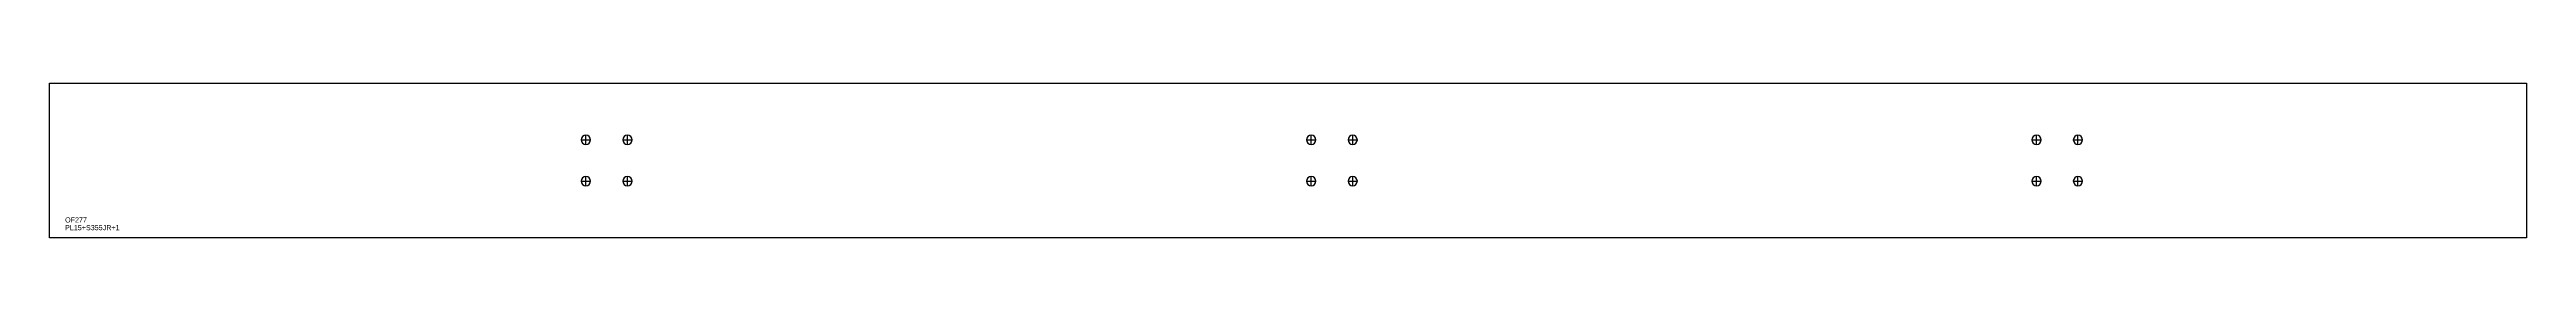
# Model space of a CAD drawing. Extents: x 0 to 4781, y 0 to 300.
import ezdxf

# ---------------------------------------------------------------- set-up
doc = ezdxf.new("R2010")
doc.units = 0
for name, color, linetype in [('18', 7, 'CONTINUOUS'), ('CUT', 7, 'CONTINUOUS'), ('SCRIBE', 3, 'CONTINUOUS'), ('TEXT', 7, 'CONTINUOUS')]:
    doc.layers.add(name, color=color, linetype=linetype)

msp = doc.modelspace()

# ---------------------------------------------------------------- linework, layer by layer
at = {"layer": '18', "color": 7, "linetype": 'CONTINUOUS'}
for p, q in [((1035.41, 181), (1035.41, 199)), ((1115.41, 181), (1115.41, 199)), ((2435.41, 181), (2435.41, 199)), ((2515.41, 181), (2515.41, 199)), ((3835.41, 181), (3835.41, 199)), ((3915.41, 181), (3915.41, 199)), ((1026.41, 190), (1044.41, 190)), ((1106.41, 190), (1124.41, 190)), ((2426.41, 190), (2444.41, 190)), ((2506.41, 190), (2524.41, 190)), ((3826.41, 190), (3844.41, 190)), ((3906.41, 190), (3924.41, 190)), ((1026.41, 110), (1044.41, 110)), ((1035.41, 101), (1035.41, 119)), ((1106.41, 110), (1124.41, 110)), ((1115.41, 101), (1115.41, 119)), ((2426.41, 110), (2444.41, 110)), ((2435.41, 101), (2435.41, 119)), ((2506.41, 110), (2524.41, 110)), ((2515.41, 101), (2515.41, 119)), ((3826.41, 110), (3844.41, 110)), ((3835.41, 101), (3835.41, 119)), ((3906.41, 110), (3924.41, 110)), ((3915.41, 101), (3915.41, 119))]:
    msp.add_line(p, q, dxfattribs=at)
for points in [[(1035.41, 199, 1), (1035.41, 181, 1)], [(1115.41, 199, 1), (1115.41, 181, 1)], [(2435.41, 199, 1), (2435.41, 181, 1)], [(2515.41, 199, 1), (2515.41, 181, 1)], [(3835.41, 199, 1), (3835.41, 181, 1)], [(3915.41, 199, 1), (3915.41, 181, 1)], [(1035.41, 119, 1), (1035.41, 101, 1)], [(1115.41, 119, 1), (1115.41, 101, 1)], [(2435.41, 119, 1), (2435.41, 101, 1)], [(2515.41, 119, 1), (2515.41, 101, 1)], [(3835.41, 119, 1), (3835.41, 101, 1)], [(3915.41, 119, 1), (3915.41, 101, 1)]]:
    msp.add_lwpolyline(points, format="xyb", close=True, dxfattribs=at)
at = {"layer": 'CUT', "color": 7, "linetype": 'CONTINUOUS'}
msp.add_lwpolyline([(0, 0), (0, 300), (4781.12, 300), (4781.12, 0)], close=True, dxfattribs=at)

# ---------------------------------------------------------------- texts
at = {"layer": 'SCRIBE', "color": 3}
msp.add_text('OF277', height=10, dxfattribs=at).set_placement((30, 30))
at = {"layer": 'TEXT', "color": 7}
msp.add_text('PL15+S355JR+1', height=10, dxfattribs=at).set_placement((30, 15))

doc.saveas('drawing.dxf')
